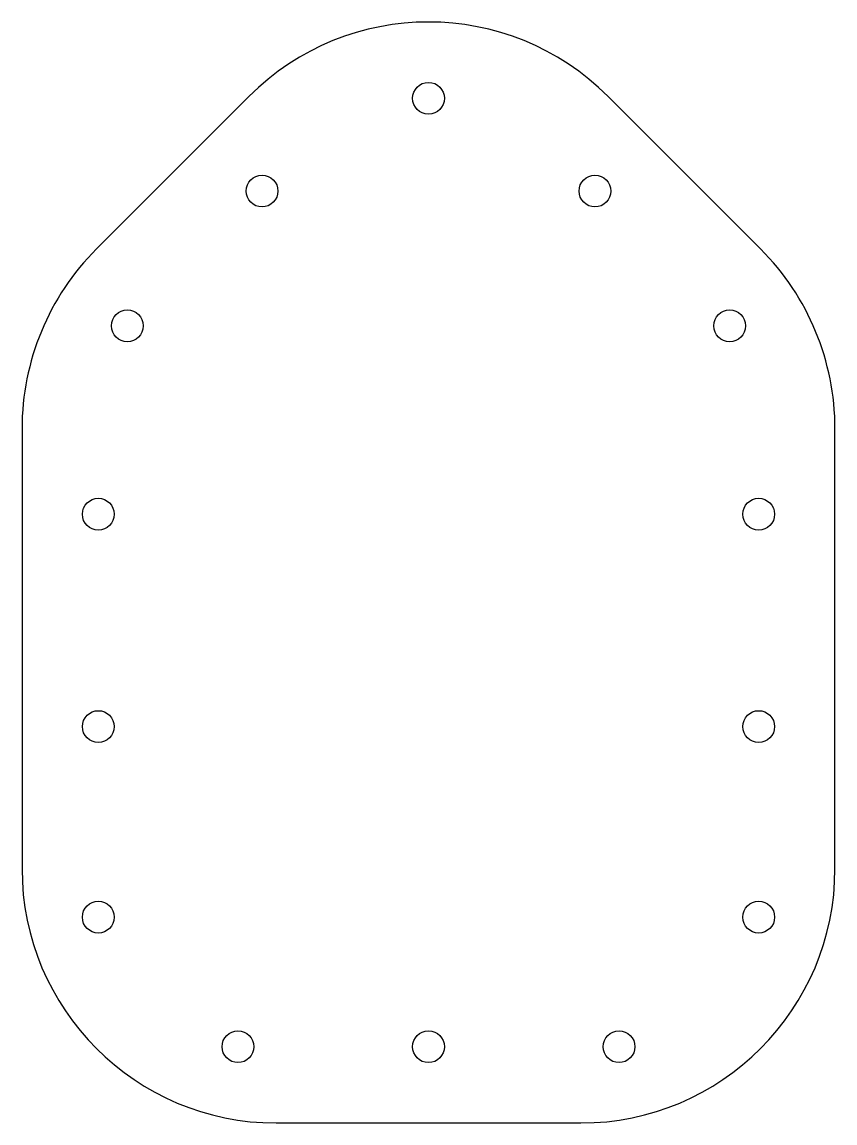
# Model space of a CAD drawing. Header units: millimetres. Extents: x -32 to 32, y 5 to 91.6.
import ezdxf

# ---------------------------------------------------------------- set-up
doc = ezdxf.new("R2010")
doc.units = ezdxf.units.MM

msp = doc.modelspace()

# ---------------------------------------------------------------- linework, layer by layer
at = {"color": 7, "linetype": 'Continuous', "lineweight": 25}
for p, q in [((-14.142, 85.787), (-26.142, 73.787)), ((26.142, 73.787), (14.142, 85.787)), ((-32, 59.645), (-32, 25)), ((32, 25), (32, 59.645)), ((-12, 5), (12, 5))]:
    msp.add_line(p, q, dxfattribs=at)
for centre in [(0, 85.645), (-13.102, 78.342), (13.102, 78.342), (-23.709, 67.735), (23.709, 67.735), (-26, 52.911), (26, 52.911), (-26, 36.198), (26, 36.198), (-26, 21.198), (26, 21.198), (-15, 11), (0, 11), (15, 11)]:
    msp.add_circle(centre, 1.25, dxfattribs=at)
for centre, start, end in [((0, 71.645), 45, 135), ((-12, 59.645), 135, 180), ((12, 59.645), 0, 45), ((-12, 25), 180, 270), ((12, 25), 270, 0)]:
    msp.add_arc(centre, 20, start, end, dxfattribs=at)

doc.saveas('drawing.dxf')
